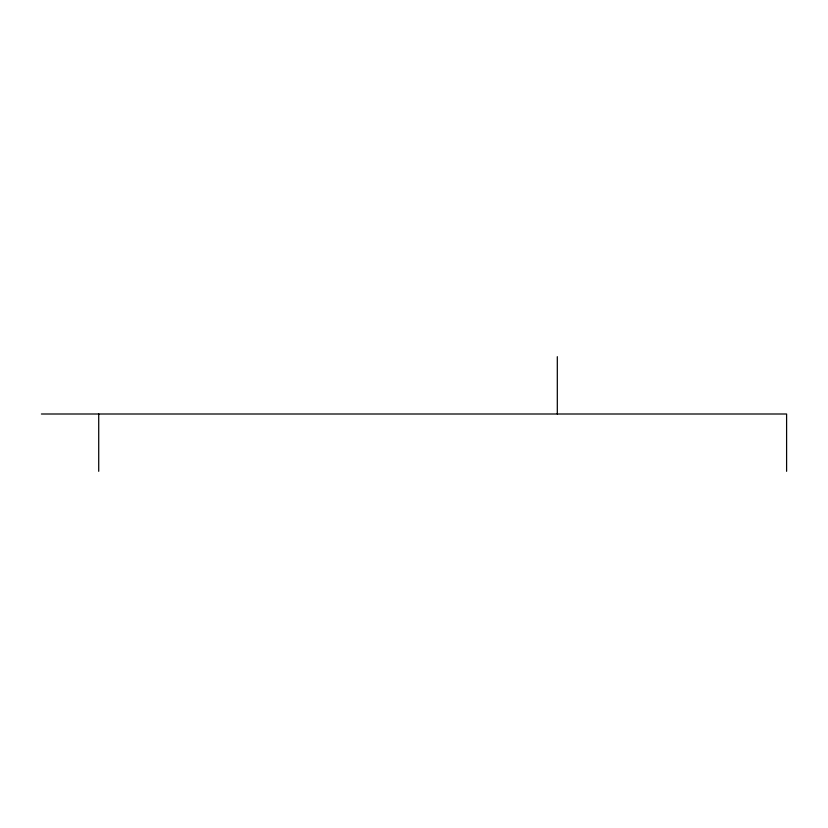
<?xml version="1.0" encoding="UTF-8"?>
<svg xmlns="http://www.w3.org/2000/svg" width="828" height="828" viewBox="0 0 828 828"><rect width="100%" height="100%" fill="white"/><g stroke="black" fill="none" stroke-linecap="round" stroke-linejoin="round"><path stroke-width="1.24" d="M41.4 414L786.6 414L786.6 471.318M557.306 356.682L557.306 414M98.718 414L98.718 471.318"/></g></svg>
